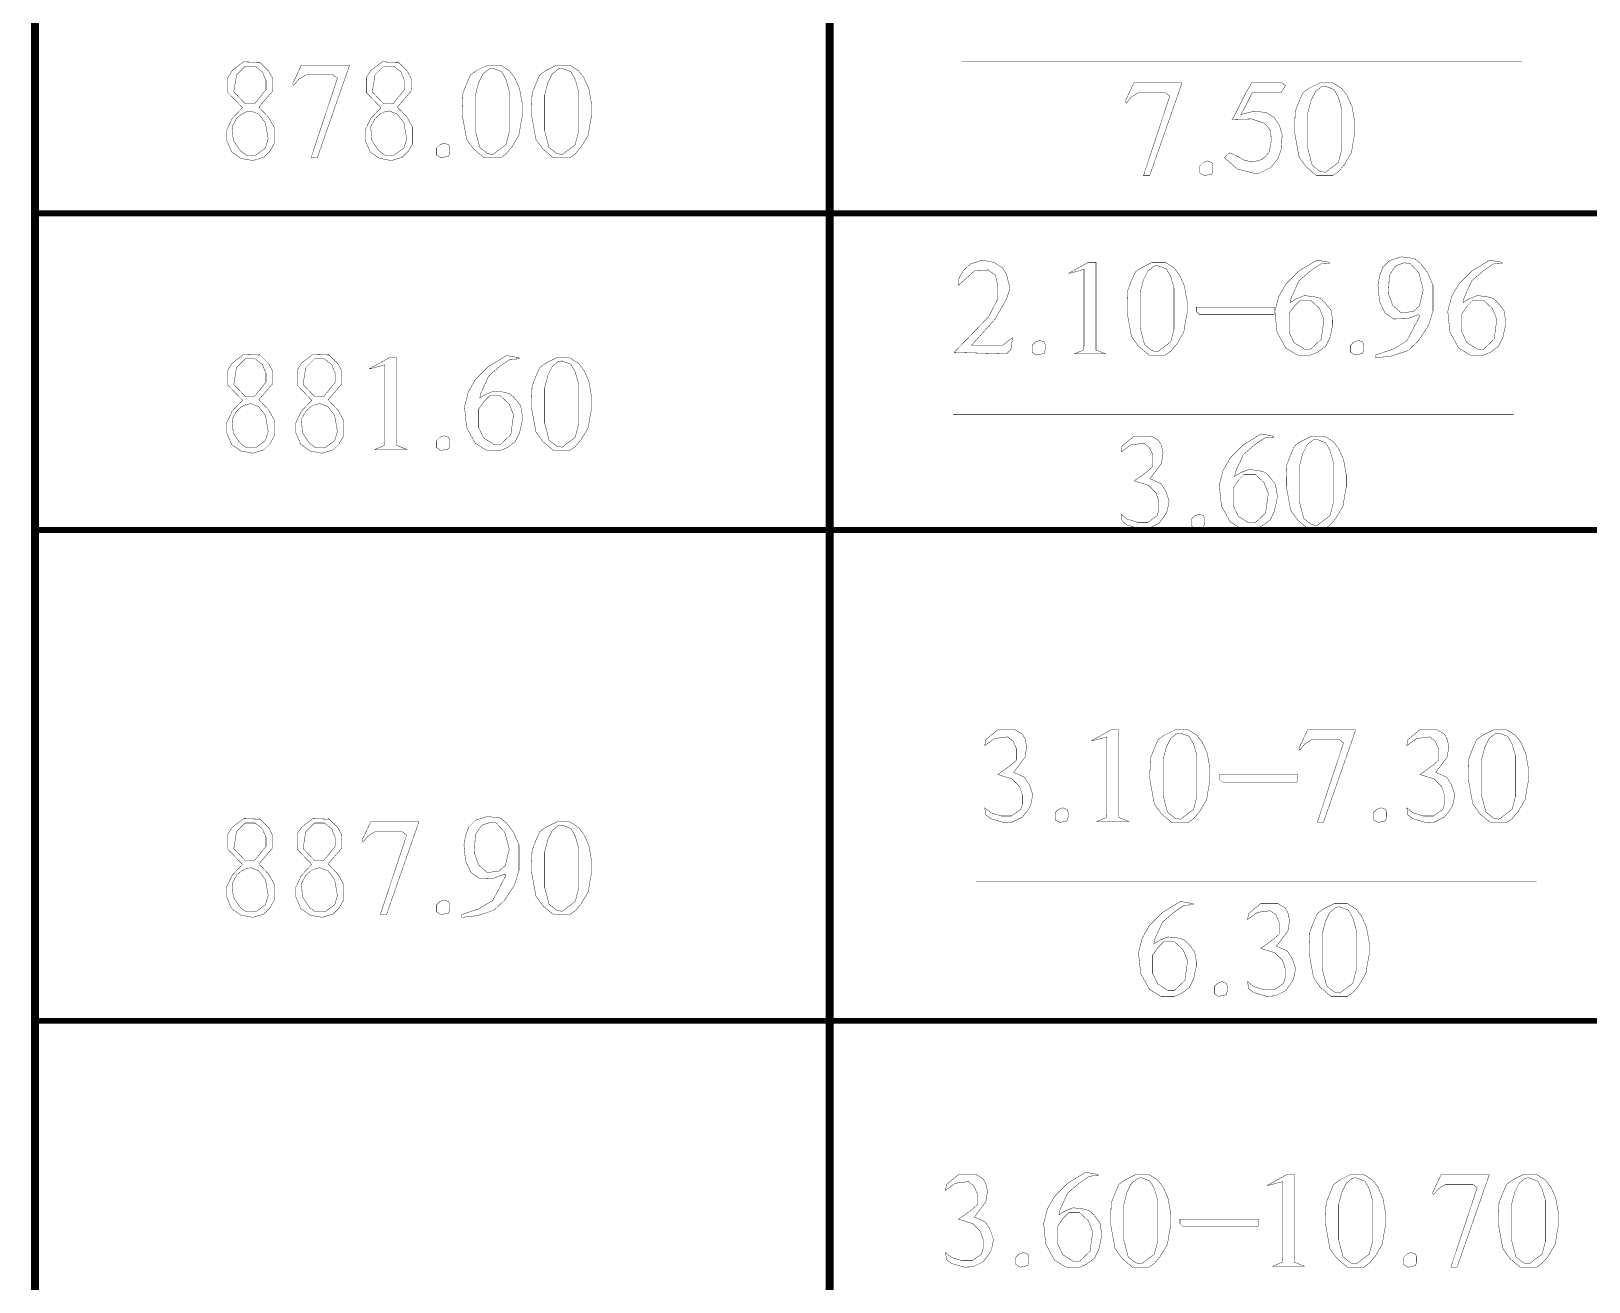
# Model space of a CAD drawing. Extents: x 94 to 452, y -72 to 1042.
# Drawn here: x 146.13 to 185.33, y 419.55 to 451.02 of the extents above; entities that cross this region are included whole.
import ezdxf

# ---------------------------------------------------------------- set-up
doc = ezdxf.new("R2010")
doc.units = 0
doc.header["$MEASUREMENT"] = 0
doc.layers.add('TREE_LAYER', color=7, linetype='Continuous')

msp = doc.modelspace()

# ---------------------------------------------------------------- linework, layer by layer
at = {"layer": 'TREE_LAYER'}
for points, const_width, elevation in [([(146.22612, 557.107476), (146.22612, 414.894542)], 0.2, 142.212934), ([(146.22612, 460.950457), (146.22612, 446.441643)], 0.2, 14.508814), ([(166.22612, 460.950457), (166.22612, 446.441643)], 0.2, 14.508814), ([(151.871375, 450.236896), (151.473336, 450.250622), (151.185101, 450.031014), (151.075297, 449.852582), (151.075297, 449.481994), (151.445885, 449.09768), (151.185101, 448.823171), (151.047846, 448.534935), (151.047846, 448.274151), (151.171375, 447.985916), (151.404709, 447.82121), (151.706669, 447.766308), (151.981179, 447.848661), (152.132159, 447.999641), (152.241963, 448.191798), (152.241963, 448.603563), (152.104709, 448.850622), (151.85765, 449.111406), (152.200787, 449.509445), (152.200787, 449.838857), (152.104709, 450.017288), (151.871375, 450.250622), (151.871375, 450.236896)], 0.01, 928), ([(151.500787, 450.127092), (151.514512, 450.140818), (151.761571, 450.140818), (151.953728, 449.989837), (151.967454, 449.934935), (152.036081, 449.783955), (152.036081, 449.550622), (151.747846, 449.193759), (151.514512, 449.193759), (151.226277, 449.49572), (151.294905, 449.92121), (151.500787, 450.127092), (151.500787, 450.127092)], 0.01, 928), ([(154.136081, 450.168269), (152.928238, 450.168269), (152.70863, 449.701602), (152.70863, 449.701602), (152.736081, 449.660426), (152.85961, 449.811406), (153.038042, 449.92121), (153.724316, 449.92121), (153.83412, 449.838857), (153.175297, 447.848661), (153.175297, 447.834935), (153.326277, 447.834935), (154.136081, 450.154543), (154.136081, 450.168269), (154.136081, 450.168269)], 0.01, 928), ([(155.35765, 450.236896), (154.95961, 450.250622), (154.671375, 450.031014), (154.561571, 449.852582), (154.561571, 449.481994), (154.932159, 449.09768), (154.671375, 448.823171), (154.53412, 448.534935), (154.53412, 448.274151), (154.65765, 447.985916), (154.890983, 447.82121), (155.192944, 447.766308), (155.467454, 447.848661), (155.618434, 447.999641), (155.728238, 448.191798), (155.728238, 448.603563), (155.590983, 448.850622), (155.343924, 449.111406), (155.687061, 449.509445), (155.687061, 449.838857), (155.590983, 450.017288), (155.35765, 450.250622), (155.35765, 450.236896)], 0.01, 928), ([(154.987061, 450.127092), (155.000787, 450.140818), (155.247846, 450.140818), (155.440003, 449.989837), (155.453728, 449.934935), (155.522356, 449.783955), (155.522356, 449.550622), (155.23412, 449.193759), (155.000787, 449.193759), (154.712552, 449.49572), (154.781179, 449.92121), (154.987061, 450.127092), (154.987061, 450.127092)], 0.01, 928), ([(157.938042, 450.168269), (157.60863, 450.168269), (157.33412, 450.031014), (157.18314, 449.92121), (157.087061, 449.701602), (156.990983, 449.454543), (156.977258, 449.125131), (156.977258, 448.905524), (157.087061, 448.301602), (157.265493, 448.054543), (157.526277, 447.834935), (157.938042, 447.834935), (157.938042, 447.834935), (158.075297, 447.931014), (158.226277, 448.109445), (158.404709, 448.411406), (158.445885, 448.67219), (158.487061, 448.891798), (158.487061, 449.001602), (158.487061, 449.193759), (158.418434, 449.578073), (158.294905, 449.852582), (158.15765, 450.031014), (157.938042, 450.168269), (157.938042, 450.168269)], 0.01, 928), ([(157.718434, 450.085916), (157.745885, 450.085916), (157.965493, 450.003563), (158.075297, 449.811406), (158.15765, 449.523171), (158.15765, 448.480033), (158.075297, 448.164347), (157.745885, 447.917288), (157.60863, 447.944739), (157.416473, 448.09572), (157.306669, 448.52121), (157.306669, 449.413367), (157.389022, 449.729053), (157.498826, 449.948661), (157.649807, 450.07219), (157.718434, 450.085916), (157.718434, 450.085916)], 0.01, 928), ([(159.681179, 450.168269), (159.351767, 450.168269), (159.077258, 450.031014), (158.926277, 449.92121), (158.830199, 449.701602), (158.73412, 449.454543), (158.720395, 449.125131), (158.720395, 448.905524), (158.830199, 448.301602), (159.00863, 448.054543), (159.269414, 447.834935), (159.681179, 447.834935), (159.681179, 447.834935), (159.818434, 447.931014), (159.969414, 448.109445), (160.147846, 448.411406), (160.189022, 448.67219), (160.230199, 448.891798), (160.230199, 449.001602), (160.230199, 449.193759), (160.161571, 449.578073), (160.038042, 449.852582), (159.900787, 450.031014), (159.681179, 450.168269), (159.681179, 450.168269)], 0.01, 928), ([(159.461571, 450.085916), (159.489022, 450.085916), (159.70863, 450.003563), (159.818434, 449.811406), (159.900787, 449.523171), (159.900787, 448.480033), (159.818434, 448.164347), (159.489022, 447.917288), (159.351767, 447.944739), (159.15961, 448.09572), (159.049807, 448.52121), (159.049807, 449.413367), (159.132159, 449.729053), (159.241963, 449.948661), (159.392944, 450.07219), (159.461571, 450.085916), (159.461571, 450.085916)], 0.01, 928), ([(169.541468, 450.269165), (183.651272, 450.269165)], 0.01, 929), ([(175.086566, 449.720146), (173.878723, 449.720146), (173.659115, 449.253479), (173.659115, 449.253479), (173.686566, 449.212303), (173.810096, 449.363283), (173.988527, 449.473087), (174.674802, 449.473087), (174.784606, 449.390734), (174.125782, 447.400538), (174.125782, 447.386812), (174.276762, 447.386812), (175.086566, 449.70642), (175.086566, 449.720146), (175.086566, 449.720146)], 0.01, 929), ([(177.612057, 449.720146), (176.843429, 449.720146), (176.706174, 449.486812), (176.404213, 448.882891), (176.349311, 448.800538), (176.843429, 448.814263), (177.172841, 448.70446), (177.323821, 448.512303), (177.337547, 448.251518), (177.282645, 447.977009), (177.172841, 447.853479), (177.076762, 447.784852), (176.87088, 447.72995), (176.664998, 447.771126), (176.500292, 447.867205), (176.294409, 447.963283), (176.157155, 447.839754), (176.486566, 447.551518), (176.815978, 447.469165), (176.994409, 447.427989), (177.323821, 447.592695), (177.502253, 447.812303), (177.584606, 448.031911), (177.612057, 448.416224), (177.543429, 448.649558), (177.406174, 448.85544), (177.200292, 448.978969), (176.898331, 449.00642), (176.568919, 448.924067), (176.637547, 449.033871), (176.857155, 449.473087), (177.584606, 449.473087), (177.694409, 449.651518), (177.612057, 449.720146), (177.612057, 449.720146)], 0.01, 929), ([(178.888527, 449.720146), (178.559115, 449.720146), (178.284606, 449.582891), (178.133625, 449.473087), (178.037547, 449.253479), (177.941468, 449.00642), (177.927743, 448.677009), (177.927743, 448.457401), (178.037547, 447.853479), (178.215978, 447.60642), (178.476762, 447.386812), (178.888527, 447.386812), (178.888527, 447.386812), (179.025782, 447.482891), (179.176762, 447.661322), (179.355194, 447.963283), (179.39637, 448.224067), (179.437547, 448.443675), (179.437547, 448.553479), (179.437547, 448.745636), (179.368919, 449.12995), (179.24539, 449.40446), (179.108135, 449.582891), (178.888527, 449.720146), (178.888527, 449.720146)], 0.01, 929), ([(178.668919, 449.637793), (178.69637, 449.637793), (178.915978, 449.55544), (179.025782, 449.363283), (179.108135, 449.075048), (179.108135, 448.031911), (179.025782, 447.716224), (178.69637, 447.469165), (178.559115, 447.496616), (178.366958, 447.647597), (178.257155, 448.073087), (178.257155, 448.965244), (178.339507, 449.28093), (178.449311, 449.500538), (178.600292, 449.624067), (178.668919, 449.637793), (178.668919, 449.637793)], 0.01, 929), ([(151.651767, 449.015327), (151.85765, 448.932975), (152.022356, 448.713367), (152.090983, 448.315327), (152.022356, 448.081994), (151.775297, 447.903563), (151.541963, 447.903563), (151.390983, 448.013367), (151.212552, 448.274151), (151.185101, 448.617288), (151.294905, 448.823171), (151.418434, 448.932975), (151.528238, 448.987876), (151.651767, 449.015327)], 0.01, 928), ([(155.138042, 449.015327), (155.343924, 448.932975), (155.50863, 448.713367), (155.577258, 448.315327), (155.50863, 448.081994), (155.261571, 447.903563), (155.028238, 447.903563), (154.877258, 448.013367), (154.698826, 448.274151), (154.671375, 448.617288), (154.781179, 448.823171), (154.904709, 448.932975), (155.014512, 448.987876), (155.138042, 449.015327)], 0.01, 928), ([(156.63412, 448.164347), (156.524316, 448.205524), (156.414512, 448.164347), (156.332159, 448.081994), (156.332159, 447.903563), (156.441963, 447.834935), (156.63412, 447.876112), (156.661571, 447.97219), (156.661571, 447.985916), (156.661571, 448.09572), (156.63412, 448.164347), (156.63412, 448.164347)], 0.01, 928), ([(175.841468, 447.716224), (175.731664, 447.757401), (175.62186, 447.716224), (175.539507, 447.633871), (175.539507, 447.45544), (175.649311, 447.386812), (175.841468, 447.427989), (175.868919, 447.524067), (175.868919, 447.537793), (175.868919, 447.647597), (175.841468, 447.716224), (175.841468, 447.716224)], 0.01, 929), ([(146.22612, 446.441643), (146.22612, 438.468331)], 0.2, 7.973312), ([(166.22612, 446.441643), (166.22612, 438.468331)], 0.2, 7.973312), ([(146.22612, 446.441643), (166.22612, 446.441643)], 0.15, 20), ([(166.22612, 446.441643), (186.22612, 446.441643)], 0.15, 20), ([(170.359725, 445.20543), (170.057764, 445.260332), (169.769529, 445.164254), (169.577372, 444.985822), (169.467568, 444.77994), (169.467568, 444.62896), (169.879333, 444.999548), (170.208744, 445.013273), (170.387176, 444.889744), (170.455803, 444.62896), (170.455803, 444.285822), (170.22247, 443.832881), (169.357764, 442.940724), (170.675411, 442.899548), (170.785215, 443.009352), (170.826391, 443.311313), (170.579333, 443.119156), (169.879333, 443.119156), (169.79698, 443.119156), (170.387176, 443.777979), (170.675411, 444.285822), (170.716587, 444.409352), (170.757764, 444.532881), (170.757764, 444.560332), (170.730313, 444.670136), (170.689136, 444.848568), (170.675411, 444.90347), (170.579333, 445.05445), (170.565607, 445.068175), (170.359725, 445.20543), (170.359725, 445.20543)], 0.01, 930), ([(172.926391, 445.20543), (172.734234, 445.20543), (172.240117, 444.930921), (172.267568, 444.930921), (172.624431, 445.026999), (172.624431, 444.77994), (172.624431, 443.091705), (172.610705, 442.995626), (172.377372, 442.899548), (173.17345, 442.899548), (172.967568, 442.981901), (172.926391, 442.995626), (172.926391, 443.077979), (172.926391, 445.20543), (172.926391, 445.20543)], 0.01, 930), ([(174.669529, 445.20543), (174.340117, 445.20543), (174.065607, 445.068175), (173.914627, 444.958371), (173.818548, 444.738764), (173.72247, 444.491705), (173.708744, 444.162293), (173.708744, 443.942685), (173.818548, 443.338764), (173.99698, 443.091705), (174.257764, 442.872097), (174.669529, 442.872097), (174.669529, 442.872097), (174.806783, 442.968175), (174.957764, 443.146607), (175.136195, 443.448568), (175.177372, 443.709352), (175.218548, 443.92896), (175.218548, 444.038764), (175.218548, 444.230921), (175.149921, 444.615234), (175.026391, 444.889744), (174.889136, 445.068175), (174.669529, 445.20543), (174.669529, 445.20543)], 0.01, 930), ([(174.449921, 445.123077), (174.477372, 445.123077), (174.69698, 445.040724), (174.806783, 444.848568), (174.889136, 444.560332), (174.889136, 443.517195), (174.806783, 443.201509), (174.477372, 442.95445), (174.340117, 442.981901), (174.14796, 443.132881), (174.038156, 443.558371), (174.038156, 444.450528), (174.120509, 444.766215), (174.230313, 444.985822), (174.381293, 445.109352), (174.449921, 445.123077), (174.449921, 445.123077)], 0.01, 930), ([(178.800901, 445.20543), (178.485215, 445.260332), (178.032274, 444.985822), (177.702862, 444.656411), (177.524431, 444.340724), (177.428352, 443.970136), (177.483254, 443.448568), (177.702862, 443.050528), (177.991097, 442.872097), (178.334234, 442.872097), (178.49894, 442.940724), (178.704823, 443.091705), (178.814627, 443.311313), (178.883254, 443.626999), (178.883254, 443.750528), (178.842078, 443.997587), (178.732274, 444.134842), (178.663646, 444.217195), (178.567568, 444.299548), (178.416587, 444.340724), (178.169529, 444.368175), (177.963646, 444.285822), (177.812666, 444.189744), (177.840117, 444.313273), (178.032274, 444.738764), (178.045999, 444.752489), (178.334234, 444.999548), (178.581293, 445.164254), (178.581293, 445.164254), (178.800901, 445.177979), (178.800901, 445.20543), (178.800901, 445.20543)], 0.01, 930), ([(180.942078, 445.301509), (180.612666, 445.342685), (180.310705, 445.246607), (180.145999, 445.081901), (180.063646, 444.862293), (180.02247, 444.62896), (180.063646, 444.217195), (180.200901, 443.92896), (180.420509, 443.777979), (180.777372, 443.791705), (181.038156, 443.887783), (181.079333, 443.860332), (180.749921, 443.22896), (180.406783, 443.023077), (179.967568, 442.872097), (179.967568, 442.80347), (180.351882, 442.844646), (180.530313, 442.899548), (180.777372, 442.981901), (181.024431, 443.215234), (181.051882, 443.242685), (181.29894, 443.626999), (181.408744, 443.983862), (181.408744, 444.62896), (181.271489, 444.944646), (181.093058, 445.177979), (180.942078, 445.301509), (180.942078, 445.301509)], 0.01, 930), ([(180.59894, 445.164254), (180.681293, 445.191705), (180.832274, 445.177979), (181.051882, 444.944646), (181.161685, 444.519156), (181.065607, 444.107391), (180.914627, 443.970136), (180.612666, 443.92896), (180.393058, 444.121117), (180.283254, 444.423077), (180.310705, 444.876019), (180.420509, 445.05445), (180.434234, 445.068175), (180.475411, 445.123077), (180.59894, 445.164254), (180.59894, 445.164254)], 0.01, 930), ([(183.151882, 445.20543), (182.836195, 445.260332), (182.383254, 444.985822), (182.053842, 444.656411), (181.875411, 444.340724), (181.779333, 443.970136), (181.834234, 443.448568), (182.053842, 443.050528), (182.342078, 442.872097), (182.685215, 442.872097), (182.849921, 442.940724), (183.055803, 443.091705), (183.165607, 443.311313), (183.234234, 443.626999), (183.234234, 443.750528), (183.193058, 443.997587), (183.083254, 444.134842), (183.014627, 444.217195), (182.918548, 444.299548), (182.767568, 444.340724), (182.520509, 444.368175), (182.314627, 444.285822), (182.163646, 444.189744), (182.191097, 444.313273), (182.383254, 444.738764), (182.39698, 444.752489), (182.685215, 444.999548), (182.932274, 445.164254), (182.932274, 445.164254), (183.151882, 445.177979), (183.151882, 445.20543), (183.151882, 445.20543)], 0.01, 930), ([(177.991097, 444.176019), (178.059725, 444.244646), (178.334234, 444.244646), (178.553842, 444.038764), (178.663646, 443.764254), (178.595019, 443.270136), (178.334234, 443.023077), (178.169529, 443.023077), (177.908744, 443.187783), (177.785215, 443.448568), (177.785215, 443.915234), (177.92247, 444.107391), (177.991097, 444.176019), (177.991097, 444.176019)], 0.01, 930), ([(182.342078, 444.176019), (182.410705, 444.244646), (182.685215, 444.244646), (182.904823, 444.038764), (183.014627, 443.764254), (182.945999, 443.270136), (182.685215, 443.023077), (182.520509, 443.023077), (182.259725, 443.187783), (182.136195, 443.448568), (182.136195, 443.915234), (182.27345, 444.107391), (182.342078, 444.176019), (182.342078, 444.176019)], 0.01, 930), ([(177.428352, 444.07994), (175.451882, 444.07994), (175.451882, 443.970136), (175.534234, 443.887783), (177.400901, 443.887783), (177.428352, 443.92896), (177.428352, 444.07994), (177.428352, 444.07994)], 0.01, 930), ([(171.62247, 443.201509), (171.512666, 443.242685), (171.402862, 443.201509), (171.320509, 443.119156), (171.320509, 442.940724), (171.430313, 442.872097), (171.62247, 442.913273), (171.649921, 443.009352), (171.649921, 443.023077), (171.649921, 443.132881), (171.62247, 443.201509), (171.62247, 443.201509)], 0.01, 930), ([(179.638156, 443.201509), (179.528352, 443.242685), (179.418548, 443.201509), (179.336195, 443.119156), (179.336195, 442.940724), (179.445999, 442.872097), (179.638156, 442.913273), (179.665607, 443.009352), (179.665607, 443.023077), (179.665607, 443.132881), (179.638156, 443.201509), (179.638156, 443.201509)], 0.01, 930), ([(151.871375, 442.872659), (151.473336, 442.886384), (151.185101, 442.666776), (151.075297, 442.488345), (151.075297, 442.117757), (151.445885, 441.733443), (151.185101, 441.458933), (151.047846, 441.170698), (151.047846, 440.909913), (151.171375, 440.621678), (151.404709, 440.456972), (151.706669, 440.40207), (151.981179, 440.484423), (152.132159, 440.635404), (152.241963, 440.82756), (152.241963, 441.239325), (152.104709, 441.486384), (151.85765, 441.747168), (152.200787, 442.145208), (152.200787, 442.474619), (152.104709, 442.653051), (151.871375, 442.886384), (151.871375, 442.872659)], 0.01, 931), ([(151.500787, 442.762855), (151.514512, 442.77658), (151.761571, 442.77658), (151.953728, 442.6256), (151.967454, 442.570698), (152.036081, 442.419717), (152.036081, 442.186384), (151.747846, 441.829521), (151.514512, 441.829521), (151.226277, 442.131482), (151.294905, 442.556972), (151.500787, 442.762855), (151.500787, 442.762855)], 0.01, 931), ([(153.614512, 442.872659), (153.216473, 442.886384), (152.928238, 442.666776), (152.818434, 442.488345), (152.818434, 442.117757), (153.189022, 441.733443), (152.928238, 441.458933), (152.790983, 441.170698), (152.790983, 440.909913), (152.914512, 440.621678), (153.147846, 440.456972), (153.449807, 440.40207), (153.724316, 440.484423), (153.875297, 440.635404), (153.985101, 440.82756), (153.985101, 441.239325), (153.847846, 441.486384), (153.600787, 441.747168), (153.943924, 442.145208), (153.943924, 442.474619), (153.847846, 442.653051), (153.614512, 442.886384), (153.614512, 442.872659)], 0.01, 931), ([(153.243924, 442.762855), (153.25765, 442.77658), (153.504709, 442.77658), (153.696865, 442.6256), (153.710591, 442.570698), (153.779218, 442.419717), (153.779218, 442.186384), (153.490983, 441.829521), (153.25765, 441.829521), (152.969414, 442.131482), (153.038042, 442.556972), (153.243924, 442.762855), (153.243924, 442.762855)], 0.01, 931), ([(155.330199, 442.804031), (155.138042, 442.804031), (154.643924, 442.529521), (154.671375, 442.529521), (155.028238, 442.6256), (155.028238, 442.378541), (155.028238, 440.690306), (155.014512, 440.594227), (154.781179, 440.498149), (155.577258, 440.498149), (155.371375, 440.580502), (155.330199, 440.594227), (155.330199, 440.67658), (155.330199, 442.804031), (155.330199, 442.804031)], 0.01, 931), ([(158.404709, 442.804031), (158.089022, 442.858933), (157.636081, 442.584423), (157.306669, 442.255011), (157.128238, 441.939325), (157.032159, 441.568737), (157.087061, 441.047168), (157.306669, 440.649129), (157.594905, 440.470698), (157.938042, 440.470698), (158.102748, 440.539325), (158.30863, 440.690306), (158.418434, 440.909913), (158.487061, 441.2256), (158.487061, 441.349129), (158.445885, 441.596188), (158.336081, 441.733443), (158.267454, 441.815796), (158.171375, 441.898149), (158.020395, 441.939325), (157.773336, 441.966776), (157.567454, 441.884423), (157.416473, 441.788345), (157.443924, 441.911874), (157.636081, 442.337364), (157.649807, 442.35109), (157.938042, 442.598149), (158.185101, 442.762855), (158.185101, 442.762855), (158.404709, 442.77658), (158.404709, 442.804031), (158.404709, 442.804031)], 0.01, 931), ([(159.681179, 442.804031), (159.351767, 442.804031), (159.077258, 442.666776), (158.926277, 442.556972), (158.830199, 442.337364), (158.73412, 442.090306), (158.720395, 441.760894), (158.720395, 441.541286), (158.830199, 440.937364), (159.00863, 440.690306), (159.269414, 440.470698), (159.681179, 440.470698), (159.681179, 440.470698), (159.818434, 440.566776), (159.969414, 440.745208), (160.147846, 441.047168), (160.189022, 441.307953), (160.230199, 441.52756), (160.230199, 441.637364), (160.230199, 441.829521), (160.161571, 442.213835), (160.038042, 442.488345), (159.900787, 442.666776), (159.681179, 442.804031), (159.681179, 442.804031)], 0.01, 931), ([(159.461571, 442.721678), (159.489022, 442.721678), (159.70863, 442.639325), (159.818434, 442.447168), (159.900787, 442.158933), (159.900787, 441.115796), (159.818434, 440.80011), (159.489022, 440.553051), (159.351767, 440.580502), (159.15961, 440.731482), (159.049807, 441.156972), (159.049807, 442.049129), (159.132159, 442.364815), (159.241963, 442.584423), (159.392944, 442.707953), (159.461571, 442.721678), (159.461571, 442.721678)], 0.01, 931), ([(157.594905, 441.774619), (157.663532, 441.843247), (157.938042, 441.843247), (158.15765, 441.637364), (158.267454, 441.362855), (158.198826, 440.868737), (157.938042, 440.621678), (157.773336, 440.621678), (157.512552, 440.786384), (157.389022, 441.047168), (157.389022, 441.513835), (157.526277, 441.705992), (157.594905, 441.774619), (157.594905, 441.774619)], 0.01, 931), ([(151.651767, 441.65109), (151.85765, 441.568737), (152.022356, 441.349129), (152.090983, 440.95109), (152.022356, 440.717757), (151.775297, 440.539325), (151.541963, 440.539325), (151.390983, 440.649129), (151.212552, 440.909913), (151.185101, 441.253051), (151.294905, 441.458933), (151.418434, 441.568737), (151.528238, 441.623639), (151.651767, 441.65109)], 0.01, 931), ([(153.394905, 441.65109), (153.600787, 441.568737), (153.765493, 441.349129), (153.83412, 440.95109), (153.765493, 440.717757), (153.518434, 440.539325), (153.285101, 440.539325), (153.13412, 440.649129), (152.955689, 440.909913), (152.928238, 441.253051), (153.038042, 441.458933), (153.161571, 441.568737), (153.271375, 441.623639), (153.394905, 441.65109)], 0.01, 931), ([(169.330313, 441.37945), (183.440117, 441.37945)], 0.01, 930), ([(156.63412, 440.80011), (156.524316, 440.841286), (156.414512, 440.80011), (156.332159, 440.717757), (156.332159, 440.539325), (156.441963, 440.470698), (156.63412, 440.511874), (156.661571, 440.607953), (156.661571, 440.621678), (156.661571, 440.731482), (156.63412, 440.80011), (156.63412, 440.80011)], 0.01, 931), ([(174.326391, 440.83043), (173.887176, 440.83043), (173.585215, 440.583371), (173.557764, 440.432391), (173.804823, 440.610822), (174.134234, 440.651999), (174.271489, 440.542195), (174.353842, 440.363764), (174.353842, 440.061803), (174.230313, 439.951999), (174.065607, 439.82847), (173.887176, 439.70494), (174.244038, 439.595136), (174.436195, 439.402979), (174.504823, 439.197097), (174.504823, 438.963764), (174.463646, 438.826509), (174.230313, 438.661803), (173.969529, 438.661803), (173.708744, 438.744156), (173.557764, 438.867685), (173.585215, 438.689254), (173.708744, 438.593175), (174.038156, 438.497097), (174.257764, 438.510822), (174.504823, 438.634352), (174.614627, 438.771607), (174.69698, 438.895136), (174.724431, 438.977489), (174.765607, 439.197097), (174.683254, 439.444156), (174.559725, 439.636313), (174.285215, 439.759842), (174.57345, 440.144156), (174.614627, 440.40494), (174.57345, 440.597097), (174.504823, 440.720626), (174.326391, 440.83043), (174.326391, 440.83043)], 0.01, 930), ([(177.400901, 440.83043), (177.085215, 440.885332), (176.632274, 440.610822), (176.302862, 440.281411), (176.124431, 439.965724), (176.028352, 439.595136), (176.083254, 439.073568), (176.302862, 438.675528), (176.591097, 438.497097), (176.934234, 438.497097), (177.09894, 438.565724), (177.304823, 438.716705), (177.414627, 438.936313), (177.483254, 439.251999), (177.483254, 439.375528), (177.442078, 439.622587), (177.332274, 439.759842), (177.263646, 439.842195), (177.167568, 439.924548), (177.016587, 439.965724), (176.769529, 439.993175), (176.563646, 439.910822), (176.412666, 439.814744), (176.440117, 439.938273), (176.632274, 440.363764), (176.645999, 440.377489), (176.934234, 440.624548), (177.181293, 440.789254), (177.181293, 440.789254), (177.400901, 440.802979), (177.400901, 440.83043), (177.400901, 440.83043)], 0.01, 930), ([(178.677372, 440.83043), (178.34796, 440.83043), (178.07345, 440.693175), (177.92247, 440.583371), (177.826391, 440.363764), (177.730313, 440.116705), (177.716587, 439.787293), (177.716587, 439.567685), (177.826391, 438.963764), (178.004823, 438.716705), (178.265607, 438.497097), (178.677372, 438.497097), (178.677372, 438.497097), (178.814627, 438.593175), (178.965607, 438.771607), (179.144038, 439.073568), (179.185215, 439.334352), (179.226391, 439.55396), (179.226391, 439.663764), (179.226391, 439.855921), (179.157764, 440.240234), (179.034234, 440.514744), (178.89698, 440.693175), (178.677372, 440.83043), (178.677372, 440.83043)], 0.01, 930), ([(178.457764, 440.748077), (178.485215, 440.748077), (178.704823, 440.665724), (178.814627, 440.473568), (178.89698, 440.185332), (178.89698, 439.142195), (178.814627, 438.826509), (178.485215, 438.57945), (178.34796, 438.606901), (178.155803, 438.757881), (178.045999, 439.183371), (178.045999, 440.075528), (178.128352, 440.391215), (178.238156, 440.610822), (178.389136, 440.734352), (178.457764, 440.748077), (178.457764, 440.748077)], 0.01, 930), ([(176.591097, 439.801019), (176.659725, 439.869646), (176.934234, 439.869646), (177.153842, 439.663764), (177.263646, 439.389254), (177.195019, 438.895136), (176.934234, 438.648077), (176.769529, 438.648077), (176.508744, 438.812783), (176.385215, 439.073568), (176.385215, 439.540234), (176.52247, 439.732391), (176.591097, 439.801019), (176.591097, 439.801019)], 0.01, 930), ([(175.630313, 438.826509), (175.520509, 438.867685), (175.410705, 438.826509), (175.328352, 438.744156), (175.328352, 438.565724), (175.438156, 438.497097), (175.630313, 438.538273), (175.657764, 438.634352), (175.657764, 438.648077), (175.657764, 438.757881), (175.630313, 438.826509), (175.630313, 438.826509)], 0.01, 930), ([(146.22612, 438.468331), (146.22612, 426.116233)], 0.2, 12.352098), ([(146.22612, 438.468331), (166.22612, 438.468331)], 0.15, 20), ([(166.22612, 438.468331), (166.22612, 426.116233)], 0.2, 12.352098), ([(166.22612, 438.468331), (186.22612, 438.468331)], 0.15, 20), ([(170.894288, 433.440501), (170.455072, 433.440501), (170.153111, 433.193442), (170.12566, 433.042462), (170.372719, 433.220893), (170.702131, 433.262069), (170.839386, 433.152265), (170.921739, 432.973834), (170.921739, 432.671873), (170.798209, 432.562069), (170.633503, 432.43854), (170.455072, 432.315011), (170.811935, 432.205207), (171.004092, 432.01305), (171.072719, 431.807167), (171.072719, 431.573834), (171.031543, 431.436579), (170.798209, 431.271873), (170.537425, 431.271873), (170.276641, 431.354226), (170.12566, 431.477756), (170.153111, 431.299324), (170.276641, 431.203246), (170.606052, 431.107167), (170.82566, 431.120893), (171.072719, 431.244422), (171.182523, 431.381677), (171.264876, 431.505207), (171.292327, 431.58756), (171.333503, 431.807167), (171.25115, 432.054226), (171.127621, 432.246383), (170.853111, 432.369913), (171.141346, 432.754226), (171.182523, 433.015011), (171.141346, 433.207167), (171.072719, 433.330697), (170.894288, 433.440501), (170.894288, 433.440501)], 0.01, 933), ([(173.502131, 433.440501), (173.309974, 433.440501), (172.815856, 433.165991), (172.843307, 433.165991), (173.20017, 433.262069), (173.20017, 433.015011), (173.20017, 431.326775), (173.186444, 431.230697), (172.953111, 431.134618), (173.74919, 431.134618), (173.543307, 431.216971), (173.502131, 431.230697), (173.502131, 431.31305), (173.502131, 433.440501), (173.502131, 433.440501)], 0.01, 933), ([(175.245268, 433.440501), (174.915856, 433.440501), (174.641346, 433.303246), (174.490366, 433.193442), (174.394288, 432.973834), (174.298209, 432.726775), (174.284484, 432.397364), (174.284484, 432.177756), (174.394288, 431.573834), (174.572719, 431.326775), (174.833503, 431.107167), (175.245268, 431.107167), (175.245268, 431.107167), (175.382523, 431.203246), (175.533503, 431.381677), (175.711935, 431.683638), (175.753111, 431.944422), (175.794288, 432.16403), (175.794288, 432.273834), (175.794288, 432.465991), (175.72566, 432.850305), (175.602131, 433.124814), (175.464876, 433.303246), (175.245268, 433.440501), (175.245268, 433.440501)], 0.01, 933), ([(175.02566, 433.358148), (175.053111, 433.358148), (175.272719, 433.275795), (175.382523, 433.083638), (175.464876, 432.795403), (175.464876, 431.752265), (175.382523, 431.436579), (175.053111, 431.18952), (174.915856, 431.216971), (174.723699, 431.367952), (174.613895, 431.793442), (174.613895, 432.685599), (174.696248, 433.001285), (174.806052, 433.220893), (174.957033, 433.344422), (175.02566, 433.358148), (175.02566, 433.358148)], 0.01, 933), ([(179.458993, 433.440501), (178.25115, 433.440501), (178.031543, 432.973834), (178.031543, 432.973834), (178.058993, 432.932658), (178.182523, 433.083638), (178.360954, 433.193442), (179.047229, 433.193442), (179.157033, 433.111089), (178.498209, 431.120893), (178.498209, 431.107167), (178.64919, 431.107167), (179.458993, 433.426775), (179.458993, 433.440501), (179.458993, 433.440501)], 0.01, 933), ([(181.517817, 433.440501), (181.078601, 433.440501), (180.776641, 433.193442), (180.74919, 433.042462), (180.996248, 433.220893), (181.32566, 433.262069), (181.462915, 433.152265), (181.545268, 432.973834), (181.545268, 432.671873), (181.421739, 432.562069), (181.257033, 432.43854), (181.078601, 432.315011), (181.435464, 432.205207), (181.627621, 432.01305), (181.696248, 431.807167), (181.696248, 431.573834), (181.655072, 431.436579), (181.421739, 431.271873), (181.160954, 431.271873), (180.90017, 431.354226), (180.74919, 431.477756), (180.776641, 431.299324), (180.90017, 431.203246), (181.229582, 431.107167), (181.44919, 431.120893), (181.696248, 431.244422), (181.806052, 431.381677), (181.888405, 431.505207), (181.915856, 431.58756), (181.957033, 431.807167), (181.87468, 432.054226), (181.75115, 432.246383), (181.476641, 432.369913), (181.764876, 432.754226), (181.806052, 433.015011), (181.764876, 433.207167), (181.696248, 433.330697), (181.517817, 433.440501), (181.517817, 433.440501)], 0.01, 933), ([(183.260954, 433.440501), (182.931543, 433.440501), (182.657033, 433.303246), (182.506052, 433.193442), (182.409974, 432.973834), (182.313895, 432.726775), (182.30017, 432.397364), (182.30017, 432.177756), (182.409974, 431.573834), (182.588405, 431.326775), (182.84919, 431.107167), (183.260954, 431.107167), (183.260954, 431.107167), (183.398209, 431.203246), (183.54919, 431.381677), (183.727621, 431.683638), (183.768797, 431.944422), (183.809974, 432.16403), (183.809974, 432.273834), (183.809974, 432.465991), (183.741346, 432.850305), (183.617817, 433.124814), (183.480562, 433.303246), (183.260954, 433.440501), (183.260954, 433.440501)], 0.01, 933), ([(183.041346, 433.358148), (183.068797, 433.358148), (183.288405, 433.275795), (183.398209, 433.083638), (183.480562, 432.795403), (183.480562, 431.752265), (183.398209, 431.436579), (183.068797, 431.18952), (182.931543, 431.216971), (182.739386, 431.367952), (182.629582, 431.793442), (182.629582, 432.685599), (182.711935, 433.001285), (182.821739, 433.220893), (182.972719, 433.344422), (183.041346, 433.358148), (183.041346, 433.358148)], 0.01, 933), ([(178.004092, 432.315011), (176.027621, 432.315011), (176.027621, 432.205207), (176.109974, 432.122854), (177.976641, 432.122854), (178.004092, 432.16403), (178.004092, 432.315011), (178.004092, 432.315011)], 0.01, 933), ([(157.938042, 431.218905), (157.60863, 431.260082), (157.306669, 431.164003), (157.141963, 430.999297), (157.05961, 430.779689), (157.018434, 430.546356), (157.05961, 430.134591), (157.196865, 429.846356), (157.416473, 429.695376), (157.773336, 429.709101), (158.03412, 429.80518), (158.075297, 429.777729), (157.745885, 429.146356), (157.402748, 428.940474), (156.963532, 428.789493), (156.963532, 428.720866), (157.347846, 428.762042), (157.526277, 428.816944), (157.773336, 428.899297), (158.020395, 429.132631), (158.047846, 429.160082), (158.294905, 429.544395), (158.404709, 429.901258), (158.404709, 430.546356), (158.267454, 430.862042), (158.089022, 431.095376), (157.938042, 431.218905), (157.938042, 431.218905)], 0.01, 932), ([(172.198209, 431.436579), (172.088405, 431.477756), (171.978601, 431.436579), (171.896248, 431.354226), (171.896248, 431.175795), (172.006052, 431.107167), (172.198209, 431.148344), (172.22566, 431.244422), (172.22566, 431.258148), (172.22566, 431.367952), (172.198209, 431.436579), (172.198209, 431.436579)], 0.01, 933), ([(180.213895, 431.436579), (180.104092, 431.477756), (179.994288, 431.436579), (179.911935, 431.354226), (179.911935, 431.175795), (180.021739, 431.107167), (180.213895, 431.148344), (180.241346, 431.244422), (180.241346, 431.258148), (180.241346, 431.367952), (180.213895, 431.436579), (180.213895, 431.436579)], 0.01, 933), ([(151.871375, 431.191454), (151.473336, 431.20518), (151.185101, 430.985572), (151.075297, 430.80714), (151.075297, 430.436552), (151.445885, 430.052238), (151.185101, 429.777729), (151.047846, 429.489493), (151.047846, 429.228709), (151.171375, 428.940474), (151.404709, 428.775768), (151.706669, 428.720866), (151.981179, 428.803219), (152.132159, 428.954199), (152.241963, 429.146356), (152.241963, 429.558121), (152.104709, 429.80518), (151.85765, 430.065964), (152.200787, 430.464003), (152.200787, 430.793415), (152.104709, 430.971846), (151.871375, 431.20518), (151.871375, 431.191454)], 0.01, 932), ([(151.500787, 431.08165), (151.514512, 431.095376), (151.761571, 431.095376), (151.953728, 430.944395), (151.967454, 430.889493), (152.036081, 430.738513), (152.036081, 430.50518), (151.747846, 430.148317), (151.514512, 430.148317), (151.226277, 430.450278), (151.294905, 430.875768), (151.500787, 431.08165), (151.500787, 431.08165)], 0.01, 932), ([(153.614512, 431.191454), (153.216473, 431.20518), (152.928238, 430.985572), (152.818434, 430.80714), (152.818434, 430.436552), (153.189022, 430.052238), (152.928238, 429.777729), (152.790983, 429.489493), (152.790983, 429.228709), (152.914512, 428.940474), (153.147846, 428.775768), (153.449807, 428.720866), (153.724316, 428.803219), (153.875297, 428.954199), (153.985101, 429.146356), (153.985101, 429.558121), (153.847846, 429.80518), (153.600787, 430.065964), (153.943924, 430.464003), (153.943924, 430.793415), (153.847846, 430.971846), (153.614512, 431.20518), (153.614512, 431.191454)], 0.01, 932), ([(153.243924, 431.08165), (153.25765, 431.095376), (153.504709, 431.095376), (153.696865, 430.944395), (153.710591, 430.889493), (153.779218, 430.738513), (153.779218, 430.50518), (153.490983, 430.148317), (153.25765, 430.148317), (152.969414, 430.450278), (153.038042, 430.875768), (153.243924, 431.08165), (153.243924, 431.08165)], 0.01, 932), ([(155.879218, 431.122827), (154.671375, 431.122827), (154.451767, 430.65616), (154.451767, 430.65616), (154.479218, 430.614984), (154.602748, 430.765964), (154.781179, 430.875768), (155.467454, 430.875768), (155.577258, 430.793415), (154.918434, 428.803219), (154.918434, 428.789493), (155.069414, 428.789493), (155.879218, 431.109101), (155.879218, 431.122827), (155.879218, 431.122827)], 0.01, 932), ([(157.594905, 431.08165), (157.677258, 431.109101), (157.828238, 431.095376), (158.047846, 430.862042), (158.15765, 430.436552), (158.061571, 430.024787), (157.910591, 429.887533), (157.60863, 429.846356), (157.389022, 430.038513), (157.279218, 430.340474), (157.306669, 430.793415), (157.416473, 430.971846), (157.430199, 430.985572), (157.471375, 431.040474), (157.594905, 431.08165), (157.594905, 431.08165)], 0.01, 932), ([(159.681179, 431.122827), (159.351767, 431.122827), (159.077258, 430.985572), (158.926277, 430.875768), (158.830199, 430.65616), (158.73412, 430.409101), (158.720395, 430.079689), (158.720395, 429.860082), (158.830199, 429.25616), (159.00863, 429.009101), (159.269414, 428.789493), (159.681179, 428.789493), (159.681179, 428.789493), (159.818434, 428.885572), (159.969414, 429.064003), (160.147846, 429.365964), (160.189022, 429.626748), (160.230199, 429.846356), (160.230199, 429.95616), (160.230199, 430.148317), (160.161571, 430.532631), (160.038042, 430.80714), (159.900787, 430.985572), (159.681179, 431.122827), (159.681179, 431.122827)], 0.01, 932), ([(159.461571, 431.040474), (159.489022, 431.040474), (159.70863, 430.958121), (159.818434, 430.765964), (159.900787, 430.477729), (159.900787, 429.434591), (159.818434, 429.118905), (159.489022, 428.871846), (159.351767, 428.899297), (159.15961, 429.050278), (159.049807, 429.475768), (159.049807, 430.367925), (159.132159, 430.683611), (159.241963, 430.903219), (159.392944, 431.026748), (159.461571, 431.040474), (159.461571, 431.040474)], 0.01, 932), ([(151.651767, 429.969885), (151.85765, 429.887533), (152.022356, 429.667925), (152.090983, 429.269885), (152.022356, 429.036552), (151.775297, 428.858121), (151.541963, 428.858121), (151.390983, 428.967925), (151.212552, 429.228709), (151.185101, 429.571846), (151.294905, 429.777729), (151.418434, 429.887533), (151.528238, 429.942434), (151.651767, 429.969885)], 0.01, 932), ([(153.394905, 429.969885), (153.600787, 429.887533), (153.765493, 429.667925), (153.83412, 429.269885), (153.765493, 429.036552), (153.518434, 428.858121), (153.285101, 428.858121), (153.13412, 428.967925), (152.955689, 429.228709), (152.928238, 429.571846), (153.038042, 429.777729), (153.161571, 429.887533), (153.271375, 429.942434), (153.394905, 429.969885)], 0.01, 932), ([(169.906052, 429.61452), (184.015856, 429.61452)], 0.01, 933), ([(156.63412, 429.118905), (156.524316, 429.160082), (156.414512, 429.118905), (156.332159, 429.036552), (156.332159, 428.858121), (156.441963, 428.789493), (156.63412, 428.83067), (156.661571, 428.926748), (156.661571, 428.940474), (156.661571, 429.050278), (156.63412, 429.118905), (156.63412, 429.118905)], 0.01, 932), ([(175.368797, 429.065501), (175.053111, 429.120403), (174.60017, 428.845893), (174.270758, 428.516481), (174.092327, 428.200795), (173.996248, 427.830207), (174.05115, 427.308638), (174.270758, 426.910599), (174.558993, 426.732167), (174.902131, 426.732167), (175.066837, 426.800795), (175.272719, 426.951775), (175.382523, 427.171383), (175.45115, 427.487069), (175.45115, 427.610599), (175.409974, 427.857658), (175.30017, 427.994913), (175.231543, 428.077265), (175.135464, 428.159618), (174.984484, 428.200795), (174.737425, 428.228246), (174.531543, 428.145893), (174.380562, 428.049814), (174.408013, 428.173344), (174.60017, 428.598834), (174.613895, 428.61256), (174.902131, 428.859618), (175.14919, 429.024324), (175.14919, 429.024324), (175.368797, 429.03805), (175.368797, 429.065501), (175.368797, 429.065501)], 0.01, 933), ([(177.509974, 429.065501), (177.070758, 429.065501), (176.768797, 428.818442), (176.741346, 428.667462), (176.988405, 428.845893), (177.317817, 428.887069), (177.455072, 428.777265), (177.537425, 428.598834), (177.537425, 428.296873), (177.413895, 428.187069), (177.24919, 428.06354), (177.070758, 427.940011), (177.427621, 427.830207), (177.619778, 427.63805), (177.688405, 427.432167), (177.688405, 427.198834), (177.647229, 427.061579), (177.413895, 426.896873), (177.153111, 426.896873), (176.892327, 426.979226), (176.741346, 427.102756), (176.768797, 426.924324), (176.892327, 426.828246), (177.221739, 426.732167), (177.441346, 426.745893), (177.688405, 426.869422), (177.798209, 427.006677), (177.880562, 427.130207), (177.908013, 427.21256), (177.94919, 427.432167), (177.866837, 427.679226), (177.743307, 427.871383), (177.468797, 427.994913), (177.757033, 428.379226), (177.798209, 428.640011), (177.757033, 428.832167), (177.688405, 428.955697), (177.509974, 429.065501), (177.509974, 429.065501)], 0.01, 933), ([(179.253111, 429.065501), (178.923699, 429.065501), (178.64919, 428.928246), (178.498209, 428.818442), (178.402131, 428.598834), (178.306052, 428.351775), (178.292327, 428.022364), (178.292327, 427.802756), (178.402131, 427.198834), (178.580562, 426.951775), (178.841346, 426.732167), (179.253111, 426.732167), (179.253111, 426.732167), (179.390366, 426.828246), (179.541346, 427.006677), (179.719778, 427.308638), (179.760954, 427.569422), (179.802131, 427.78903), (179.802131, 427.898834), (179.802131, 428.090991), (179.733503, 428.475305), (179.609974, 428.749814), (179.472719, 428.928246), (179.253111, 429.065501), (179.253111, 429.065501)], 0.01, 933), ([(179.033503, 428.983148), (179.060954, 428.983148), (179.280562, 428.900795), (179.390366, 428.708638), (179.472719, 428.420403), (179.472719, 427.377265), (179.390366, 427.061579), (179.060954, 426.81452), (178.923699, 426.841971), (178.731543, 426.992952), (178.621739, 427.418442), (178.621739, 428.310599), (178.704092, 428.626285), (178.813895, 428.845893), (178.964876, 428.969422), (179.033503, 428.983148), (179.033503, 428.983148)], 0.01, 933), ([(174.558993, 428.036089), (174.627621, 428.104716), (174.902131, 428.104716), (175.121739, 427.898834), (175.231543, 427.624324), (175.162915, 427.130207), (174.902131, 426.883148), (174.737425, 426.883148), (174.476641, 427.047854), (174.353111, 427.308638), (174.353111, 427.775305), (174.490366, 427.967462), (174.558993, 428.036089), (174.558993, 428.036089)], 0.01, 933), ([(176.206052, 427.061579), (176.096248, 427.102756), (175.986444, 427.061579), (175.904092, 426.979226), (175.904092, 426.800795), (176.013895, 426.732167), (176.206052, 426.773344), (176.233503, 426.869422), (176.233503, 426.883148), (176.233503, 426.992952), (176.206052, 427.061579), (176.206052, 427.061579)], 0.01, 933), ([(146.22612, 426.116233), (146.22612, 414.894542)], 0.2, 11.221692), ([(146.22612, 426.116233), (166.22612, 426.116233)], 0.15, 20), ([(166.22612, 426.116233), (166.22612, 414.894542)], 0.2, 11.221692), ([(166.22612, 426.116233), (186.22612, 426.116233)], 0.15, 20), ([(169.906629, 422.248415), (169.467413, 422.248415), (169.165453, 422.001356), (169.138002, 421.850375), (169.38506, 422.028807), (169.714472, 422.069983), (169.851727, 421.960179), (169.93408, 421.781748), (169.93408, 421.479787), (169.810551, 421.369983), (169.645845, 421.246454), (169.467413, 421.122924), (169.824276, 421.01312), (170.016433, 420.820964), (170.08506, 420.615081), (170.08506, 420.381748), (170.043884, 420.244493), (169.810551, 420.079787), (169.549766, 420.079787), (169.288982, 420.16214), (169.138002, 420.28567), (169.165453, 420.107238), (169.288982, 420.01116), (169.618394, 419.915081), (169.838002, 419.928807), (170.08506, 420.052336), (170.194864, 420.189591), (170.277217, 420.31312), (170.304668, 420.395473), (170.345845, 420.615081), (170.263492, 420.86214), (170.139962, 421.054297), (169.865453, 421.177826), (170.153688, 421.56214), (170.194864, 421.822924), (170.153688, 422.015081), (170.08506, 422.138611), (169.906629, 422.248415), (169.906629, 422.248415)], 0.01, 167), ([(172.981139, 422.248415), (172.665453, 422.303317), (172.212511, 422.028807), (171.8831, 421.699395), (171.704668, 421.383709), (171.60859, 421.01312), (171.663492, 420.491552), (171.8831, 420.093513), (172.171335, 419.915081), (172.514472, 419.915081), (172.679178, 419.983709), (172.88506, 420.134689), (172.994864, 420.354297), (173.063492, 420.669983), (173.063492, 420.793513), (173.022315, 421.040571), (172.912511, 421.177826), (172.843884, 421.260179), (172.747806, 421.342532), (172.596825, 421.383709), (172.349766, 421.41116), (172.143884, 421.328807), (171.992904, 421.232728), (172.020355, 421.356258), (172.212511, 421.781748), (172.226237, 421.795473), (172.514472, 422.042532), (172.761531, 422.207238), (172.761531, 422.207238), (172.981139, 422.220964), (172.981139, 422.248415), (172.981139, 422.248415)], 0.01, 167), ([(174.257609, 422.248415), (173.928198, 422.248415), (173.653688, 422.11116), (173.502708, 422.001356), (173.406629, 421.781748), (173.310551, 421.534689), (173.296825, 421.205277), (173.296825, 420.98567), (173.406629, 420.381748), (173.58506, 420.134689), (173.845845, 419.915081), (174.257609, 419.915081), (174.257609, 419.915081), (174.394864, 420.01116), (174.545845, 420.189591), (174.724276, 420.491552), (174.765453, 420.752336), (174.806629, 420.971944), (174.806629, 421.081748), (174.806629, 421.273905), (174.738002, 421.658219), (174.614472, 421.932728), (174.477217, 422.11116), (174.257609, 422.248415), (174.257609, 422.248415)], 0.01, 167), ([(177.922315, 422.248415), (177.730158, 422.248415), (177.236041, 421.973905), (177.263492, 421.973905), (177.620355, 422.069983), (177.620355, 421.822924), (177.620355, 420.134689), (177.606629, 420.038611), (177.373296, 419.942532), (178.169374, 419.942532), (177.963492, 420.024885), (177.922315, 420.038611), (177.922315, 420.120964), (177.922315, 422.248415), (177.922315, 422.248415)], 0.01, 167), ([(179.665453, 422.248415), (179.336041, 422.248415), (179.061531, 422.11116), (178.910551, 422.001356), (178.814472, 421.781748), (178.718394, 421.534689), (178.704668, 421.205277), (178.704668, 420.98567), (178.814472, 420.381748), (178.992904, 420.134689), (179.253688, 419.915081), (179.665453, 419.915081), (179.665453, 419.915081), (179.802708, 420.01116), (179.953688, 420.189591), (180.132119, 420.491552), (180.173296, 420.752336), (180.214472, 420.971944), (180.214472, 421.081748), (180.214472, 421.273905), (180.145845, 421.658219), (180.022315, 421.932728), (179.88506, 422.11116), (179.665453, 422.248415), (179.665453, 422.248415)], 0.01, 167), ([(182.822315, 422.248415), (181.614472, 422.248415), (181.394864, 421.781748), (181.394864, 421.781748), (181.422315, 421.740571), (181.545845, 421.891552), (181.724276, 422.001356), (182.410551, 422.001356), (182.520355, 421.919003), (181.861531, 419.928807), (181.861531, 419.915081), (182.012511, 419.915081), (182.822315, 422.234689), (182.822315, 422.248415), (182.822315, 422.248415)], 0.01, 167), ([(184.016433, 422.248415), (183.687021, 422.248415), (183.412511, 422.11116), (183.261531, 422.001356), (183.165453, 421.781748), (183.069374, 421.534689), (183.055649, 421.205277), (183.055649, 420.98567), (183.165453, 420.381748), (183.343884, 420.134689), (183.604668, 419.915081), (184.016433, 419.915081), (184.016433, 419.915081), (184.153688, 420.01116), (184.304668, 420.189591), (184.4831, 420.491552), (184.524276, 420.752336), (184.565453, 420.971944), (184.565453, 421.081748), (184.565453, 421.273905), (184.496825, 421.658219), (184.373296, 421.932728), (184.236041, 422.11116), (184.016433, 422.248415), (184.016433, 422.248415)], 0.01, 167), ([(174.038002, 422.166062), (174.065453, 422.166062), (174.28506, 422.083709), (174.394864, 421.891552), (174.477217, 421.603317), (174.477217, 420.560179), (174.394864, 420.244493), (174.065453, 419.997434), (173.928198, 420.024885), (173.736041, 420.175866), (173.626237, 420.601356), (173.626237, 421.493513), (173.70859, 421.809199), (173.818394, 422.028807), (173.969374, 422.152336), (174.038002, 422.166062), (174.038002, 422.166062)], 0.01, 167), ([(179.445845, 422.166062), (179.473296, 422.166062), (179.692904, 422.083709), (179.802708, 421.891552), (179.88506, 421.603317), (179.88506, 420.560179), (179.802708, 420.244493), (179.473296, 419.997434), (179.336041, 420.024885), (179.143884, 420.175866), (179.03408, 420.601356), (179.03408, 421.493513), (179.116433, 421.809199), (179.226237, 422.028807), (179.377217, 422.152336), (179.445845, 422.166062), (179.445845, 422.166062)], 0.01, 167), ([(183.796825, 422.166062), (183.824276, 422.166062), (184.043884, 422.083709), (184.153688, 421.891552), (184.236041, 421.603317), (184.236041, 420.560179), (184.153688, 420.244493), (183.824276, 419.997434), (183.687021, 420.024885), (183.494864, 420.175866), (183.38506, 420.601356), (183.38506, 421.493513), (183.467413, 421.809199), (183.577217, 422.028807), (183.728198, 422.152336), (183.796825, 422.166062), (183.796825, 422.166062)], 0.01, 167), ([(172.171335, 421.219003), (172.239962, 421.28763), (172.514472, 421.28763), (172.73408, 421.081748), (172.843884, 420.807238), (172.775257, 420.31312), (172.514472, 420.066062), (172.349766, 420.066062), (172.088982, 420.230768), (171.965453, 420.491552), (171.965453, 420.958219), (172.102708, 421.150375), (172.171335, 421.219003), (172.171335, 421.219003)], 0.01, 167), ([(177.016433, 421.122924), (175.039962, 421.122924), (175.039962, 421.01312), (175.122315, 420.930768), (176.988982, 420.930768), (177.016433, 420.971944), (177.016433, 421.122924), (177.016433, 421.122924)], 0.01, 167), ([(171.210551, 420.244493), (171.100747, 420.28567), (170.990943, 420.244493), (170.90859, 420.16214), (170.90859, 419.983709), (171.018394, 419.915081), (171.210551, 419.956258), (171.238002, 420.052336), (171.238002, 420.066062), (171.238002, 420.175866), (171.210551, 420.244493), (171.210551, 420.244493)], 0.01, 167), ([(180.969374, 420.244493), (180.85957, 420.28567), (180.749766, 420.244493), (180.667413, 420.16214), (180.667413, 419.983709), (180.777217, 419.915081), (180.969374, 419.956258), (180.996825, 420.052336), (180.996825, 420.066062), (180.996825, 420.175866), (180.969374, 420.244493), (180.969374, 420.244493)], 0.01, 167)]:
    msp.add_lwpolyline(points, dxfattribs=dict(at, const_width=const_width, elevation=elevation))

doc.saveas('drawing.dxf')
